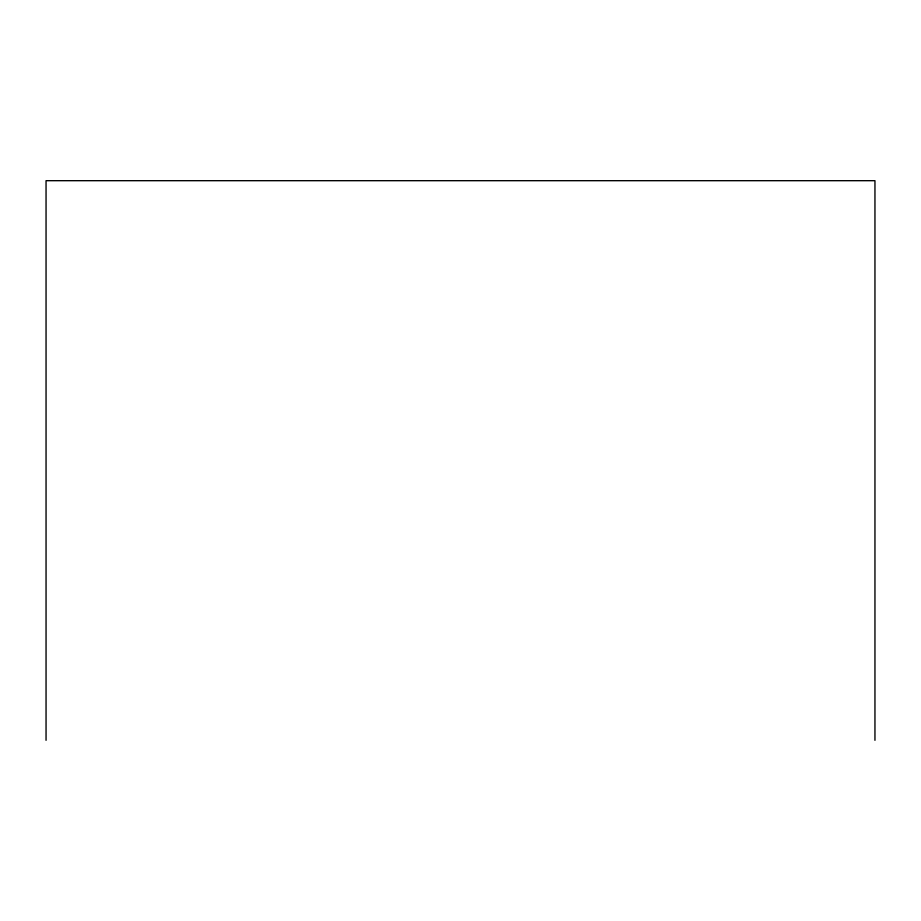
<?xml version="1.0" encoding="UTF-8"?>
<svg xmlns="http://www.w3.org/2000/svg" width="921" height="921" viewBox="0 0 921 921"><rect width="100%" height="100%" fill="white"/><g stroke="black" fill="none" stroke-linecap="round" stroke-linejoin="round"><path stroke-width="1.38" d="M874.95 740.311L874.95 180.689L46.05 180.689L46.05 740.311"/></g></svg>
